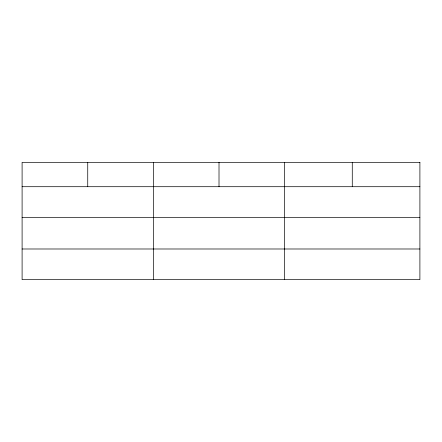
<?xml version="1.0" encoding="UTF-8"?>
<svg xmlns="http://www.w3.org/2000/svg" width="442" height="442" viewBox="0 0 442 442"><rect width="100%" height="100%" fill="white"/><g stroke="black" fill="none" stroke-linecap="round" stroke-linejoin="round"><path stroke-width="0.66" d="M22.1 186.706L419.9 186.706M22.1 217.387L419.9 217.387M22.1 248.99L419.9 248.99M352.274 162.336L352.274 186.706M284.648 162.336L284.648 279.664M219.011 162.336L219.011 186.706M153.374 162.336L153.374 279.664M87.737 162.336L87.737 186.706M419.9 162.336L22.1 162.336L22.1 279.664L419.9 279.664L419.9 162.336"/></g></svg>
